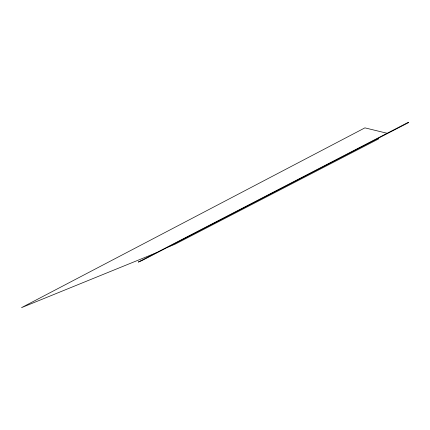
<?xml version="1.0" encoding="UTF-8"?>
<svg xmlns="http://www.w3.org/2000/svg" width="430" height="430" viewBox="0 0 430 430"><rect width="100%" height="100%" fill="white"/><g stroke="black" fill="none" stroke-linecap="round" stroke-linejoin="round"><path stroke-width="0.64" d="M155.864 252.98L21.5 307.654L364.909 127.86L387.124 133.273M168.264 246.954L174.881 244.288L378.653 138.895L377.298 138.782M408.237 122.346L138.261 262.09L142.013 260.542L408.5 122.636L408.237 122.346"/></g></svg>
